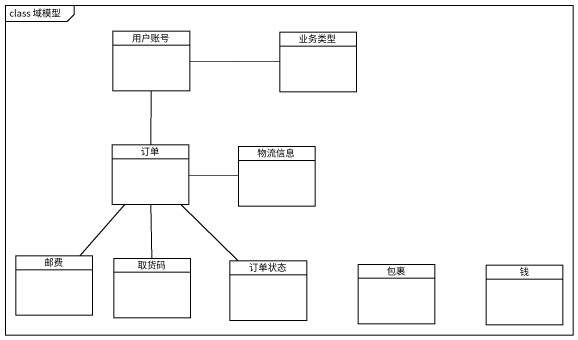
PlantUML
@startuml
mainframe class 域模型
hide circle
hide empty members
class 用户账号
class 业务类型
class 订单
class 物流信息
class 邮费
class 取货码
class 订单状态
class 包裹
class 钱
用户账号 -right- 业务类型
用户账号 -- 订单
订单 -right- 物流信息
订单 -- 邮费
订单 -- 取货码
订单 -- 订单状态
@enduml
